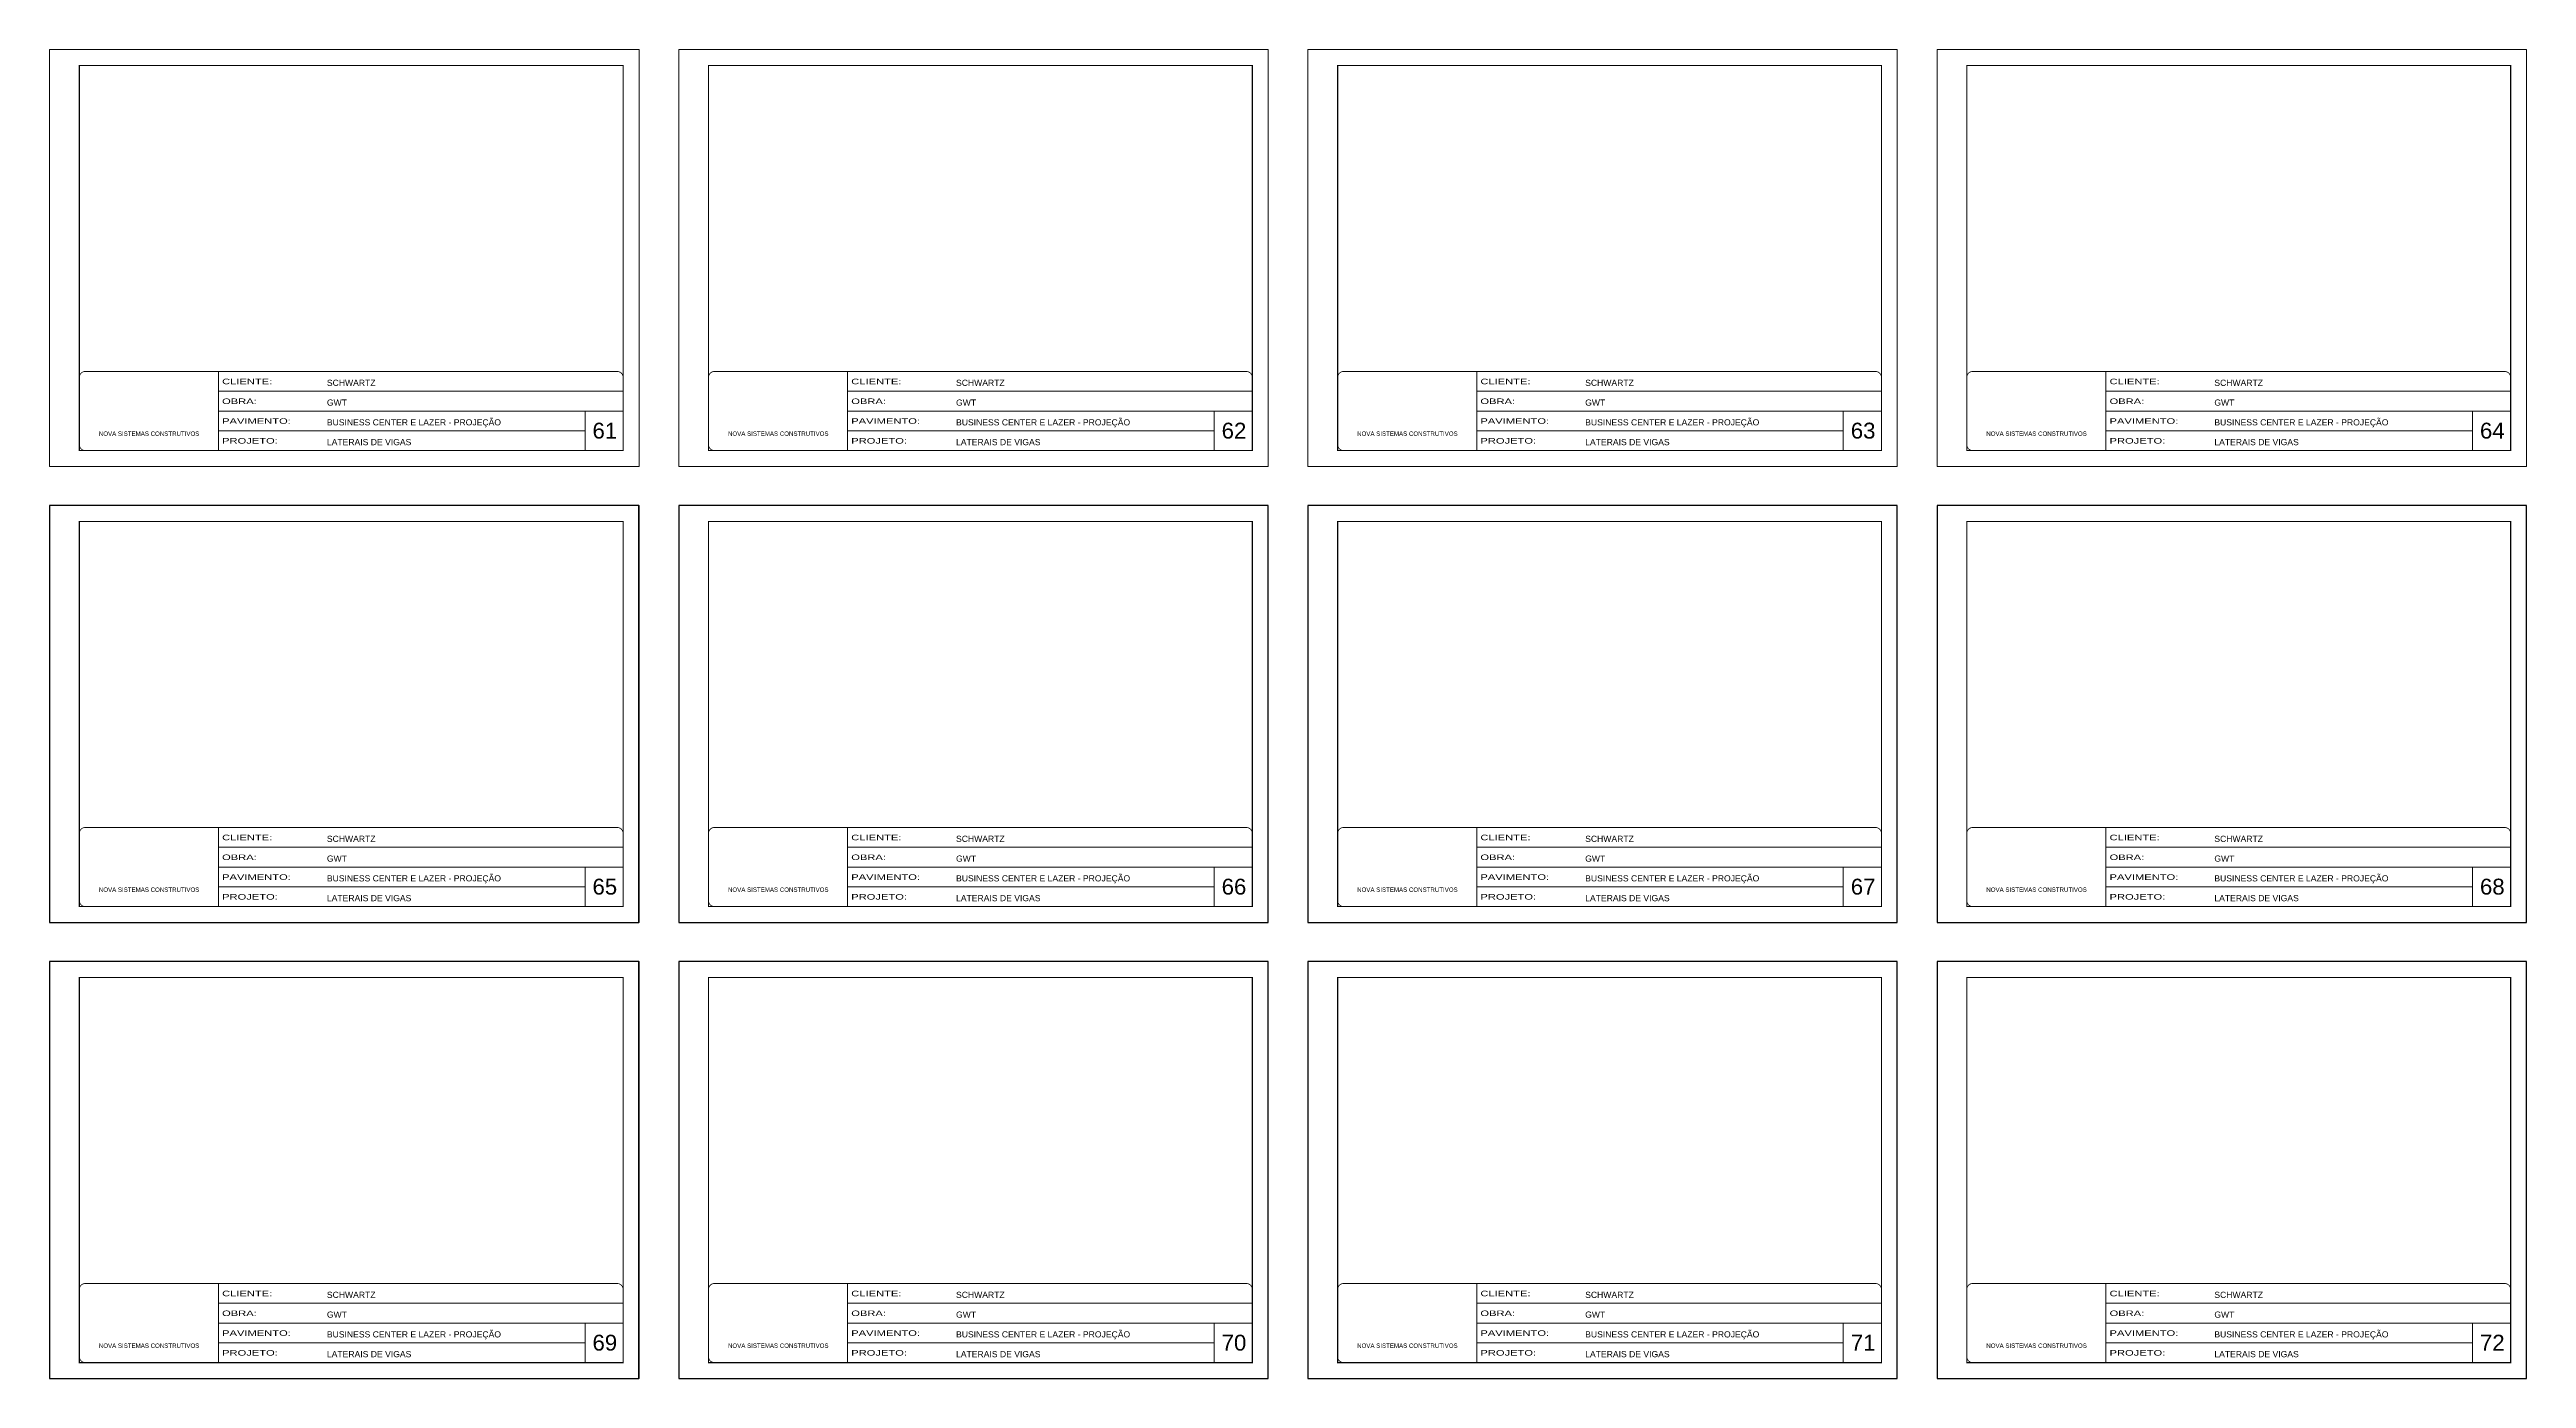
# Model space of a CAD drawing. Extents: x 13154 to 22413, y 1253 to 30260.
# Drawn here: x 13154 to 19394, y 9293 to 12641 of the extents above; entities that cross this region are included whole.
import ezdxf

# ---------------------------------------------------------------- set-up
doc = ezdxf.new("R2010")
doc.units = 0
doc.linetypes.add('CONTINUO', pattern=[0])
doc.linetypes.add('DASHED', pattern=[0.75, 0.5, -0.25])
for name, color, linetype, lineweight in [('CARIMBO', 255, 'Continuous', 9), ('Folhas', 255, 'Continuous', 9), ('SARRAFO DE PRESSAO', 251, 'DASHED', 9)]:
    doc.layers.add(name, color=color, linetype=linetype, lineweight=lineweight)
doc.layers.add('Laje_Perimetro', color=7, linetype='Continuous', plot=False)
doc.styles.add('ARIAL', font='arial.ttf')
doc.styles.add('Tecnologia', font='')
doc.styles.get('Tecnologia').set_extended_font_data('Forgotten Futurist')

# ---------------------------------------------------------------- blocks, each defined once
blk = doc.blocks.new('9999999999')
at = {"color": 30, "linetype": 'CONTINUO'}
for p, q in [((98564.6, 34230.2), (98564.6, 34429.4)), ((98564.6, 34379.6), (99584, 34379.6)), ((98564.6, 34329.8), (99488, 34329.8)), ((99584, 34329.8), (99488, 34329.8)), ((99488, 34329.8), (99488, 34230.2)), ((98564.6, 34280), (99488, 34280))]:
    blk.add_line(p, q, dxfattribs=at)
at = {"color": 30, "linetype": 'CONTINUO', "const_width": 2}
blk.add_lwpolyline([(99584, 34230.2), (99584, 34414.4, 0.414214), (99569, 34429.4), (98229, 34429.4, 0.414214), (98214, 34414.4), (98214, 34245.2, 0.414214), (98229, 34230.2), (99584, 34230.2)], format="xyb", dxfattribs=at)
at = {"layer": 'Folhas'}
blk.add_lwpolyline([(98139, 34190.2), (99624, 34190.2), (99624, 35240.2), (98139, 35240.2)], close=True, dxfattribs=at)
at = {"layer": 'Folhas', "color": 30, "const_width": 3}
blk.add_lwpolyline([(98214, 34230.2), (99584, 34230.2), (99584, 35200.2), (98214, 35200.2)], close=True, dxfattribs=at)
at = {"color": 7, "linetype": 'Continuous', "ltscale": 5, "style": 'ARIAL'}
for s, height, p in [('SCHWARTZ', 15.48, (98837.7, 34393.1)), ('GWT', 15.48, (98837.7, 34343.3)), ('NOVA SISTEMAS CONSTRUTIVOS', 11.059, (98263.2, 34267.2)), ('BUSINESS CENTER E LAZER - PROJEÇÃO', 15.483, (98837.7, 34293.5)), ('LATERAIS DE VIGAS', 15.483, (98837.7, 34243.7))]:
    blk.add_text(s, height=height, dxfattribs=at).set_placement(p)
at = {"layer": 'Folhas', "color": 7, "style": 'Tecnologia', "width": 1.5}
for s, p in [('CLIENTE:', (98573.7, 34397.2)), ('OBRA:', (98573.7, 34347.3)), ('PAVIMENTO:', (98573.7, 34297.5)), ('PROJETO:', (98573.7, 34247.7))]:
    blk.add_text(s, height=14, dxfattribs=at).set_placement(p)

msp = doc.modelspace()

# ---------------------------------------------------------------- linework, layer by layer
at = {"layer": 'Laje_Perimetro'}
for points in [[(14639.38, 11491.97), (13154.38, 11491.97), (13154.38, 10441.97), (14639.38, 10441.97)], [(16224.38, 11491.97), (14739.38, 11491.97), (14739.38, 10441.97), (16224.38, 10441.97)], [(17809.38, 11491.97), (16324.38, 11491.97), (16324.38, 10441.97), (17809.38, 10441.97)], [(19394.38, 11491.97), (17909.38, 11491.97), (17909.38, 10441.97), (19394.38, 10441.97)], [(14639.38, 10343.4), (13154.38, 10343.4), (13154.38, 9293.4), (14639.38, 9293.4)], [(16224.38, 10343.4), (14739.38, 10343.4), (14739.38, 9293.4), (16224.38, 9293.4)], [(17809.38, 10343.4), (16324.38, 10343.4), (16324.38, 9293.4), (17809.38, 9293.4)], [(19394.38, 10343.4), (17909.38, 10343.4), (17909.38, 9293.4), (19394.38, 9293.4)]]:
    msp.add_lwpolyline(points, close=True, dxfattribs=at)

# ---------------------------------------------------------------- block references
at = {"layer": 'SARRAFO DE PRESSAO', "color": 6, "linetype": 'ByBlock'}
for p in [(-84984.6, -22599.66), (-83399.6, -22599.66), (-81814.6, -22599.66), (-80229.6, -22599.66), (-84984.6, -23748.23), (-83399.6, -23748.23), (-81814.6, -23748.23), (-80229.6, -23748.23), (-84984.6, -24896.81), (-83399.6, -24896.81), (-81814.6, -24896.81), (-80229.6, -24896.81)]:
    msp.add_blockref('9999999999', p, dxfattribs=at)

# ---------------------------------------------------------------- texts
at = {"layer": 'CARIMBO', "style": 'ARIAL'}
for s, p in [('61', (14522.24, 11660.69)), ('62', (16107.24, 11660.69)), ('63', (17692.24, 11660.69)), ('64', (19277.24, 11660.69)), ('65', (14522.24, 10512.12)), ('66', (16107.24, 10512.12)), ('67', (17692.24, 10512.12)), ('68', (19277.24, 10512.12)), ('69', (14522.24, 9363.54)), ('70', (16107.24, 9363.54)), ('71', (17692.24, 9363.54)), ('72', (19277.24, 9363.54))]:
    msp.add_text(s, height=40, dxfattribs=at).set_placement(p)

doc.saveas('drawing.dxf')
